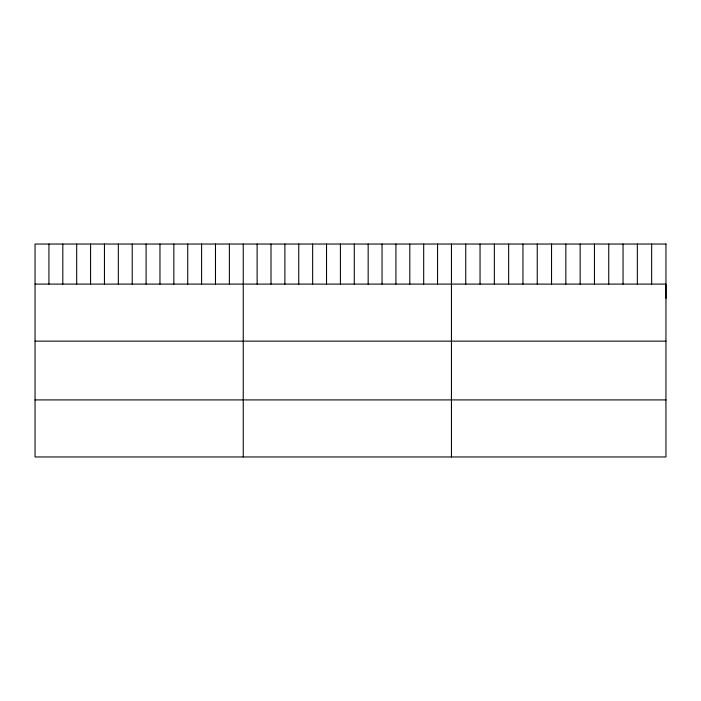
<?xml version="1.0" encoding="UTF-8"?>
<svg xmlns="http://www.w3.org/2000/svg" width="701" height="701" viewBox="0 0 701 701"><rect width="100%" height="100%" fill="white"/><g stroke="black" fill="none" stroke-linecap="round" stroke-linejoin="round"><path stroke-width="1.05" d="M665.95 298.354L665.95 284.098L35.05 284.098M35.05 341.142L665.95 341.142M35.05 399.912L665.95 399.912M651.65 244.036L651.65 284.098M637.349 244.036L637.349 284.098M623.049 244.036L623.049 284.098M608.748 244.036L608.748 284.098M594.448 244.036L594.448 284.098M580.148 244.036L580.148 284.098M565.847 244.036L565.847 284.098M551.547 244.036L551.547 284.098M537.246 244.036L537.246 284.098M522.946 244.036L522.946 284.098M508.646 244.036L508.646 284.098M494.345 244.036L494.345 284.098M480.045 244.036L480.045 284.098M465.744 244.036L465.744 284.098M451.444 244.036L451.444 456.964M437.564 244.036L437.564 284.098M423.684 244.036L423.684 284.098M409.805 244.036L409.805 284.098M395.925 244.036L395.925 284.098M382.045 244.036L382.045 284.098M368.165 244.036L368.165 284.098M354.285 244.036L354.285 284.098M340.406 244.036L340.406 284.098M326.526 244.036L326.526 284.098M312.646 244.036L312.646 284.098M298.766 244.036L298.766 284.098M284.886 244.036L284.886 284.098M271.007 244.036L271.007 284.098M257.127 244.036L257.127 284.098M243.247 244.036L243.247 456.964M229.367 244.036L229.367 284.098M215.487 244.036L215.487 284.098M201.608 244.036L201.608 284.098M187.728 244.036L187.728 284.098M173.848 244.036L173.848 284.098M159.968 244.036L159.968 284.098M146.088 244.036L146.088 284.098M132.209 244.036L132.209 284.098M118.329 244.036L118.329 284.098M104.449 244.036L104.449 284.098M90.569 244.036L90.569 284.098M76.689 244.036L76.689 284.098M62.81 244.036L62.81 284.098M48.93 244.036L48.93 284.098M665.95 244.036L35.05 244.036L35.05 456.964L665.95 456.964L665.95 244.036"/></g></svg>
